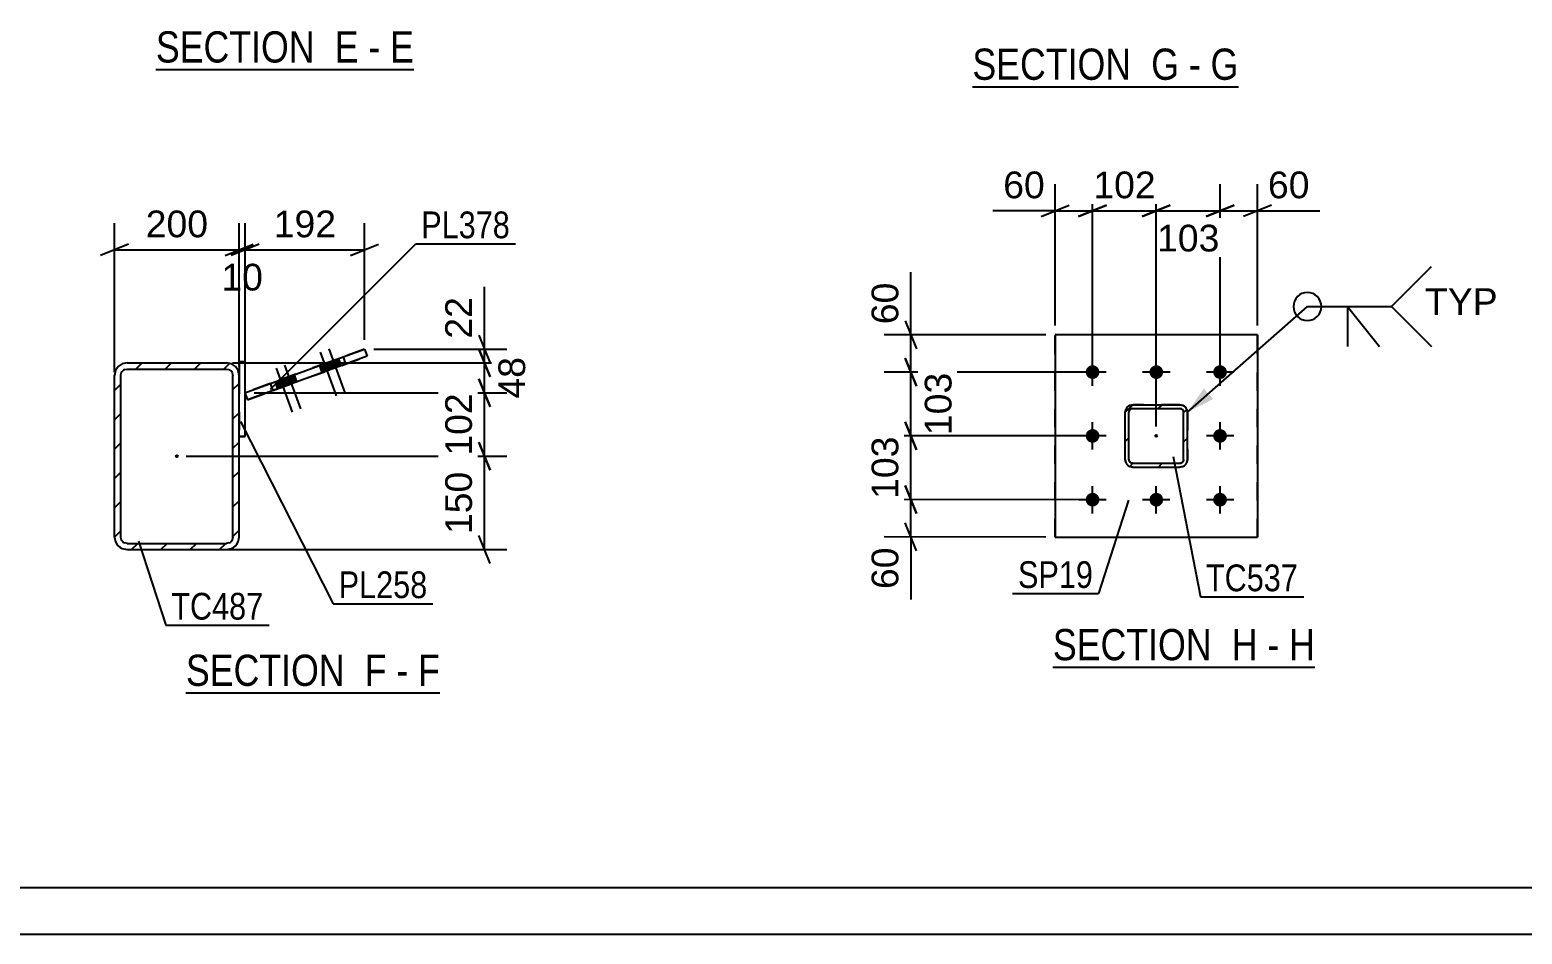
# Model space of a CAD drawing. Header units: millimetres. Extents: x 0 to 841, y 0 to 594.
# Drawn here: x 240.4 to 400.3, y 0 to 96.9 of the extents above; entities that cross this region are included whole.
import ezdxf

# ---------------------------------------------------------------- set-up
doc = ezdxf.new("R2010")
doc.units = ezdxf.units.MM
doc.linetypes.add('DXK_LINE_DOT2', pattern=[3.9198, 1.9599, -1.9599])
doc.linetypes.add('DXK_LINE_DOT3', pattern=[5.9187, 2.979, -0.9799, 0.9799, -0.9799])
doc.styles.add('Arial', font='ARIAL.TTF', dxfattribs={"height": 0.2})
doc.styles.add('Arial Narrow', font='ARIALN.TTF', dxfattribs={"height": 0.2})

# ---------------------------------------------------------------- blocks, each defined once
blk = doc.blocks.new('Unknown-284933679-18 - 10075')
at = {"color": 6, "linetype": 'Continuous'}
blk.add_line((341.43, 90.76), (369.94, 90.76), dxfattribs=at)
at = {"color": 0, "linetype": 'Continuous'}
for points in [[(359.54, 91.51), (359.54, 95.01), (341.43, 95.01), (341.43, 91.51)], [(363.58, 91.51), (363.58, 95.01), (360.59, 95.01), (360.59, 91.51)], [(365.9, 91.51), (365.9, 95.01), (364.63, 95.01), (364.63, 91.51)], [(369.94, 91.51), (369.94, 95.01), (366.95, 95.01), (366.95, 91.51)]]:
    blk.add_wipeout(points, dxfattribs=at)
at = {"color": 7, "linetype": 'Continuous', "style": 'Arial Narrow'}
for s, p in [('SECTION ', (341.43, 91.51)), ('G', (360.59, 91.51)), ('G', (366.95, 91.51)), ('-', (364.63, 91.51))]:
    blk.add_text(s, height=3.34, dxfattribs=at).set_placement(p)
blk = doc.blocks.new('Unknown-284933679-1134')
at = {"color": 5, "linetype": 'Continuous'}
for p, q in [((5, 5), (836, 5)), ((0, 0), (841, 0))]:
    blk.add_line(p, q, dxfattribs=at)
blk = doc.blocks.new('Unknown-284933679-15 - 8923')
at = {"color": 6, "linetype": 'Continuous'}
blk.add_line((253.93, 92.61), (281.58, 92.61), dxfattribs=at)
at = {"color": 0, "linetype": 'Continuous'}
for points in [[(272.04, 93.36), (272.04, 96.86), (253.93, 96.86), (253.93, 93.36)], [(275.65, 93.36), (275.65, 96.86), (273.09, 96.86), (273.09, 93.36)], [(277.97, 93.36), (277.97, 96.86), (276.7, 96.86), (276.7, 93.36)], [(281.58, 93.36), (281.58, 96.86), (279.02, 96.86), (279.02, 93.36)]]:
    blk.add_wipeout(points, dxfattribs=at)
at = {"color": 7, "linetype": 'Continuous', "style": 'Arial Narrow'}
for s, p in [('SECTION ', (253.93, 93.36)), ('E', (273.09, 93.36)), ('E', (279.02, 93.36)), ('-', (276.7, 93.36))]:
    blk.add_text(s, height=3.34, dxfattribs=at).set_placement(p)
blk = doc.blocks.new('Unknown-284933679-16 - 9052')
at = {"color": 6, "linetype": 'Continuous'}
blk.add_line((257.15, 25.84), (284.36, 25.84), dxfattribs=at)
at = {"color": 0, "linetype": 'Continuous'}
for points in [[(275.26, 26.59), (275.26, 30.09), (257.15, 30.09), (257.15, 26.59)], [(278.65, 26.59), (278.65, 30.09), (276.31, 30.09), (276.31, 26.59)], [(280.97, 26.59), (280.97, 30.09), (279.7, 30.09), (279.7, 26.59)], [(284.36, 26.59), (284.36, 30.09), (282.02, 30.09), (282.02, 26.59)]]:
    blk.add_wipeout(points, dxfattribs=at)
at = {"color": 7, "linetype": 'Continuous', "style": 'Arial Narrow'}
for s, p in [('SECTION ', (257.15, 26.59)), ('F', (276.31, 26.59)), ('F', (282.02, 26.59)), ('-', (279.7, 26.59))]:
    blk.add_text(s, height=3.34, dxfattribs=at).set_placement(p)
blk = doc.blocks.new('Unknown-284933679-19 - 10232')
at = {"color": 6, "linetype": 'Continuous'}
blk.add_line((350.06, 28.59), (378.13, 28.59), dxfattribs=at)
at = {"color": 0, "linetype": 'Continuous'}
for points in [[(368.17, 29.34), (368.17, 32.84), (350.06, 32.84), (350.06, 29.34)], [(371.99, 29.34), (371.99, 32.84), (369.22, 32.84), (369.22, 29.34)], [(374.31, 29.34), (374.31, 32.84), (373.04, 32.84), (373.04, 29.34)], [(378.13, 29.34), (378.13, 32.84), (375.36, 32.84), (375.36, 29.34)]]:
    blk.add_wipeout(points, dxfattribs=at)
at = {"color": 7, "linetype": 'Continuous', "style": 'Arial Narrow'}
for s, p in [('SECTION ', (350.06, 29.34)), ('H', (369.22, 29.34)), ('H', (375.36, 29.34)), ('-', (373.04, 29.34))]:
    blk.add_text(s, height=3.34, dxfattribs=at).set_placement(p)
blk = doc.blocks.new('Part-284933679-9076 - 9052')
at = {"linetype": 'Continuous'}
h = blk.add_hatch(dxfattribs=at)
h.set_pattern_fill('', scale=0.7, style=0, pattern_type=0)
h.set_pattern_definition([(45, (249.5075, 42.519), (-1.57154, 1.57154), [])])
h.paths.add_polyline_path([(249.51, 59.85), (249.51, 42.52), (249.61, 42.01), (249.9, 41.58), (250.33, 41.29), (250.84, 41.19), (261.51, 41.19), (262.02, 41.29), (262.45, 41.58), (262.74, 42.01), (262.84, 42.52), (262.84, 59.85), (262.74, 60.36), (262.45, 60.8), (262.02, 61.08), (261.51, 61.19), (250.84, 61.19), (250.33, 61.08), (249.9, 60.8), (249.61, 60.36)])
h.paths.add_polyline_path([(250.37, 60.32), (250.59, 60.47), (250.84, 60.52), (261.51, 60.52), (261.76, 60.47), (261.98, 60.32), (262.12, 60.11), (262.17, 59.85), (262.17, 42.52), (262.12, 42.26), (261.98, 42.05), (261.76, 41.9), (261.51, 41.85), (250.84, 41.85), (250.59, 41.9), (250.37, 42.05), (250.22, 42.26), (250.17, 42.52), (250.17, 59.85), (250.22, 60.11)])
blk.add_hatch(color=246, dxfattribs=at).paths.add_polyline_path([(256.17, 51.09, -1), (256.17, 51.29, -1)])
at = {"color": 2, "linetype": 'Continuous'}
for p, q in [((250.84, 61.19), (250.33, 61.08)), ((250.84, 61.19), (250.84, 61.19)), ((250.84, 61.19), (261.51, 61.19)), ((261.51, 61.19), (261.51, 61.19)), ((262.02, 61.08), (261.51, 61.19)), ((249.61, 60.36), (249.51, 59.85)), ((249.51, 59.85), (249.51, 59.85)), ((249.51, 42.52), (249.51, 59.85)), ((250.17, 59.85), (250.22, 60.11)), ((250.17, 59.85), (250.17, 59.85)), ((250.17, 42.52), (250.17, 59.85)), ((250.59, 60.47), (250.84, 60.52)), ((250.84, 60.52), (250.84, 60.52)), ((250.84, 60.52), (261.51, 60.52)), ((261.51, 60.52), (261.51, 60.52)), ((261.51, 60.52), (261.76, 60.47)), ((262.12, 60.11), (262.17, 59.85)), ((262.17, 59.85), (262.17, 59.85)), ((262.17, 42.52), (262.17, 59.85)), ((262.84, 59.85), (262.74, 60.36)), ((262.84, 59.85), (262.84, 59.85)), ((262.84, 42.52), (262.84, 59.85)), ((249.51, 42.52), (249.51, 42.52)), ((249.51, 42.52), (249.61, 42.01)), ((250.17, 42.52), (250.17, 42.52)), ((250.22, 42.26), (250.17, 42.52)), ((250.84, 41.85), (250.59, 41.9)), ((250.84, 41.85), (250.84, 41.85)), ((250.84, 41.85), (261.51, 41.85)), ((261.76, 41.9), (261.51, 41.85)), ((261.51, 41.85), (261.51, 41.85)), ((262.17, 42.52), (262.12, 42.26)), ((262.17, 42.52), (262.17, 42.52)), ((262.74, 42.01), (262.84, 42.52)), ((262.84, 42.52), (262.84, 42.52)), ((250.33, 41.29), (250.84, 41.19)), ((250.84, 41.19), (250.84, 41.19)), ((250.84, 41.19), (261.51, 41.19)), ((261.51, 41.19), (262.02, 41.29)), ((261.51, 41.19), (261.51, 41.19))]:
    blk.add_line(p, q, dxfattribs=at)
at = {"color": 7, "linetype": 'DXK_LINE_DOT3'}
blk.add_line((256.17, 51.19), (256.17, 51.19), dxfattribs=at)
at = {"color": 246, "linetype": 'DXK_LINE_DOT2'}
blk.add_line((256.17, 51.19), (256.17, 51.19), dxfattribs=at)
at = {"color": 246, "linetype": 'Continuous'}
blk.add_circle((256.17, 51.19), 0.1, dxfattribs=at)
at = {"color": 2, "linetype": 'Continuous'}
for centre, radius, start, end in [((250.84, 59.85), 1.33, 112.5, 157.5), ((261.51, 59.85), 1.33, 22.5, 67.5), ((250.84, 59.85), 0.667, 112.5, 157.5), ((261.51, 59.85), 0.667, 22.5, 67.5), ((250.84, 42.52), 1.33, 202.5, 247.5), ((250.84, 42.52), 0.667, 202.5, 247.5), ((261.51, 42.52), 0.667, 292.5, 337.5), ((261.51, 42.52), 1.33, 292.5, 337.5)]:
    blk.add_arc(centre, radius, start, end, dxfattribs=at)
blk = doc.blocks.new('Part-284933679-9116 - 9052')
at = {"color": 2, "linetype": 'Continuous'}
for p, q in [((262.84, 61.3), (262.84, 61.3)), ((262.84, 61.3), (262.84, 59.85)), ((263.51, 61.3), (262.84, 61.3)), ((263.51, 61.3), (263.51, 61.3)), ((263.51, 53.3), (263.51, 61.3)), ((263.51, 53.3), (262.84, 53.3)), ((263.51, 53.3), (263.51, 53.3))]:
    blk.add_line(p, q, dxfattribs=at)
at = {"color": 7, "linetype": 'DXK_LINE_DOT2'}
for p, q in [((262.84, 61.3), (263.51, 61.3)), ((262.84, 59.85), (262.84, 53.3)), ((262.84, 53.3), (263.51, 53.3))]:
    blk.add_line(p, q, dxfattribs=at)
blk = doc.blocks.new('Part-284933679-9126 - 9052')
at = {"color": 7, "linetype": 'DXK_LINE_DOT2'}
for p, q in [((276.28, 62.65), (266.19, 58.98)), ((266.47, 58.23), (276.56, 61.9)), ((266.19, 58.98), (263.47, 57.99)), ((263.47, 57.99), (263.75, 57.24)), ((263.75, 57.24), (266.47, 58.23)), ((266.19, 58.98), (266.47, 58.23))]:
    blk.add_line(p, q, dxfattribs=at)
at = {"color": 2, "linetype": 'Continuous'}
for p, q in [((273.98, 61.82), (276.28, 62.65)), ((276.28, 62.65), (276.56, 61.9)), ((263.47, 57.99), (273.98, 61.82)), ((274.25, 61.06), (263.75, 57.24)), ((273.98, 61.82), (274.25, 61.06)), ((276.56, 61.9), (274.25, 61.06)), ((263.47, 57.99), (263.47, 57.99)), ((263.47, 57.99), (263.75, 57.24)), ((263.75, 57.24), (263.75, 57.24))]:
    blk.add_line(p, q, dxfattribs=at)
blk = doc.blocks.new('Bolt-284933679-9139 - 9052')
at = {"linetype": 'Continuous'}
for points in [[(271.72, 60.14), (272.85, 60.55), (272.57, 61.3), (271.45, 60.89)], [(272.62, 60.47), (273.75, 60.88), (273.48, 61.63), (272.35, 61.22)], [(266.97, 58.41), (268.1, 58.82), (267.83, 59.58), (266.7, 59.16)], [(267.87, 58.74), (269, 59.15), (268.73, 59.9), (267.6, 59.49)]]:
    blk.add_hatch(color=1, dxfattribs=at).paths.add_polyline_path(points)
at = {"color": 1, "linetype": 'Continuous'}
for p, q in [((272.46, 62.68), (274.17, 57.98)), ((267.71, 60.95), (269.42, 56.25)), ((271.45, 60.89), (271.72, 60.14)), ((271.55, 62.35), (273.26, 57.65)), ((272.35, 61.22), (272.62, 60.47)), ((272.57, 61.3), (272.85, 60.55)), ((273.48, 61.63), (273.75, 60.88)), ((266.81, 60.62), (268.52, 55.92)), ((267.6, 59.49), (267.87, 58.74)), ((267.83, 59.58), (268.1, 58.82)), ((268.73, 59.9), (269, 59.15)), ((266.7, 59.16), (266.97, 58.41))]:
    blk.add_line(p, q, dxfattribs=at)
blk = doc.blocks.new('Part-284933679-10248 - 10232')
at = {"linetype": 'Continuous'}
h = blk.add_hatch(dxfattribs=at)
h.set_pattern_fill('', scale=0.7, style=0, pattern_type=0)
h.set_pattern_definition([(45, (358.6053, 56.6995), (-1.57154, 1.57154), [])])
h.paths.add_polyline_path([(363.67, 56.7), (358.61, 56.7), (358.3, 56.64), (358.04, 56.47), (357.87, 56.21), (357.81, 55.9), (357.8, 50.83), (357.87, 50.53), (358.04, 50.27), (358.3, 50.09), (358.6, 50.03), (363.67, 50.03), (363.98, 50.09), (364.24, 50.27), (364.41, 50.53), (364.47, 50.83), (364.47, 55.9), (364.41, 56.2), (364.24, 56.46), (363.98, 56.64)])
h.paths.add_polyline_path([(364.04, 56.05), (364.07, 55.9), (364.07, 50.83), (364.04, 50.68), (363.95, 50.55), (363.82, 50.46), (363.67, 50.43), (358.6, 50.43), (358.45, 50.46), (358.32, 50.55), (358.23, 50.68), (358.2, 50.83), (358.21, 55.9), (358.24, 56.05), (358.32, 56.18), (358.45, 56.27), (358.61, 56.3), (363.67, 56.3), (363.82, 56.27), (363.95, 56.18)])
blk.add_hatch(color=246, dxfattribs=at).paths.add_polyline_path([(361.14, 53.27, -1), (361.14, 53.47, -1)])
at = {"color": 7, "linetype": 'DXK_LINE_DOT2'}
for p, q in [((357.81, 55.9), (357.87, 56.21)), ((358.24, 56.05), (358.21, 55.9)), ((358.32, 56.18), (358.24, 56.05)), ((358.3, 56.64), (358.61, 56.7)), ((358.45, 56.27), (358.32, 56.18)), ((358.61, 56.3), (358.45, 56.27)), ((363.67, 56.7), (358.61, 56.7)), ((358.61, 56.3), (363.67, 56.3)), ((363.67, 56.7), (363.98, 56.64)), ((363.83, 56.27), (363.67, 56.3)), ((363.96, 56.18), (363.83, 56.27)), ((364.04, 56.05), (363.96, 56.18)), ((364.07, 55.9), (364.04, 56.05)), ((364.41, 56.2), (364.41, 56.2)), ((364.41, 56.2), (364.47, 55.9)), ((357.8, 50.83), (357.81, 55.9)), ((358.2, 50.83), (358.21, 55.9)), ((364.07, 50.83), (364.07, 55.9)), ((364.47, 55.9), (364.47, 50.83)), ((357.87, 50.53), (357.8, 50.83)), ((358.2, 50.83), (358.24, 50.68)), ((358.24, 50.68), (358.32, 50.55)), ((358.6, 50.03), (358.3, 50.09)), ((358.32, 50.55), (358.45, 50.46)), ((358.45, 50.46), (358.6, 50.43)), ((358.6, 50.43), (363.67, 50.43)), ((358.6, 50.03), (363.67, 50.03)), ((363.67, 50.43), (363.82, 50.46)), ((363.98, 50.09), (363.67, 50.03)), ((363.82, 50.46), (363.95, 50.55)), ((363.95, 50.55), (364.04, 50.68)), ((364.04, 50.68), (364.07, 50.83)), ((364.47, 50.83), (364.41, 50.53)), ((364.47, 50.83), (364.47, 50.83))]:
    blk.add_line(p, q, dxfattribs=at)
at = {"color": 2, "linetype": 'Continuous'}
for p, q in [((357.87, 56.21), (357.81, 55.9)), ((358.21, 55.9), (358.24, 56.05)), ((358.24, 56.05), (358.32, 56.18)), ((358.61, 56.7), (358.3, 56.64)), ((358.32, 56.18), (358.45, 56.27)), ((358.45, 56.27), (358.61, 56.3)), ((358.61, 56.7), (358.61, 56.7)), ((358.61, 56.7), (363.67, 56.7)), ((358.61, 56.3), (358.61, 56.3)), ((358.61, 56.3), (363.67, 56.3)), ((363.67, 56.7), (363.67, 56.7)), ((363.98, 56.64), (363.67, 56.7)), ((363.67, 56.3), (363.67, 56.3)), ((363.67, 56.3), (363.82, 56.27)), ((363.82, 56.27), (363.95, 56.18)), ((363.95, 56.18), (364.04, 56.05)), ((364.04, 56.05), (364.07, 55.9)), ((364.47, 55.9), (364.41, 56.2)), ((357.8, 50.83), (357.81, 55.9)), ((357.81, 55.9), (357.81, 55.9)), ((358.2, 50.83), (358.21, 55.9)), ((358.21, 55.9), (358.21, 55.9)), ((364.07, 55.9), (364.07, 55.9)), ((364.07, 50.83), (364.07, 55.9)), ((364.47, 55.9), (364.47, 55.9)), ((364.47, 50.83), (364.47, 55.9)), ((357.8, 50.83), (357.8, 50.83)), ((357.8, 50.83), (357.87, 50.53)), ((358.2, 50.83), (358.2, 50.83)), ((358.23, 50.68), (358.2, 50.83)), ((358.32, 50.55), (358.23, 50.68)), ((358.3, 50.09), (358.6, 50.03)), ((358.45, 50.46), (358.32, 50.55)), ((358.6, 50.43), (358.45, 50.46)), ((358.6, 50.43), (358.6, 50.43)), ((358.6, 50.43), (363.67, 50.43)), ((358.6, 50.03), (358.6, 50.03)), ((358.6, 50.03), (363.67, 50.03)), ((363.82, 50.46), (363.67, 50.43)), ((363.67, 50.43), (363.67, 50.43)), ((363.67, 50.03), (363.98, 50.09)), ((363.67, 50.03), (363.67, 50.03)), ((363.95, 50.55), (363.82, 50.46)), ((364.04, 50.68), (363.95, 50.55)), ((364.07, 50.83), (364.04, 50.68)), ((364.07, 50.83), (364.07, 50.83)), ((364.41, 50.53), (364.47, 50.83)), ((364.47, 50.83), (364.47, 50.83))]:
    blk.add_line(p, q, dxfattribs=at)
at = {"color": 7, "linetype": 'DXK_LINE_DOT3'}
blk.add_line((361.14, 53.37), (361.14, 53.37), dxfattribs=at)
at = {"color": 246, "linetype": 'DXK_LINE_DOT2'}
blk.add_line((361.14, 53.37), (361.14, 53.37), dxfattribs=at)
at = {"color": 246, "linetype": 'Continuous'}
blk.add_circle((361.14, 53.37), 0.1, dxfattribs=at)
at = {"color": 7, "linetype": 'DXK_LINE_DOT2'}
for centre, start, end in [((358.61, 55.9), 112.4901, 157.4901), ((363.67, 55.9), 22.4901, 67.4901), ((358.6, 50.83), 202.4901, 247.4901), ((363.67, 50.83), 292.4901, 337.4901)]:
    blk.add_arc(centre, 0.8, start, end, dxfattribs=at)
at = {"color": 2, "linetype": 'Continuous'}
for centre, start, end in [((358.61, 55.9), 112.4901, 157.4901), ((363.67, 55.9), 22.4901, 67.4901), ((358.6, 50.83), 202.4901, 247.4901), ((363.67, 50.83), 292.4901, 337.4901)]:
    blk.add_arc(centre, 0.8, start, end, dxfattribs=at)
blk = doc.blocks.new('Part-284933679-10250 - 10232')
at = {"color": 2, "linetype": 'Continuous'}
for p, q in [((350.31, 64.2), (350.3, 42.53)), ((371.97, 64.2), (350.31, 64.2)), ((371.97, 64.2), (371.97, 64.2)), ((371.97, 64.2), (371.97, 42.53)), ((350.3, 42.53), (371.97, 42.53)), ((371.97, 42.53), (371.97, 42.53))]:
    blk.add_line(p, q, dxfattribs=at)
at = {"color": 7, "linetype": 'DXK_LINE_DOT2'}
for p, q in [((350.3, 42.53), (350.31, 64.2)), ((371.97, 42.53), (371.97, 64.2)), ((371.97, 64.2), (371.97, 64.2)), ((371.97, 42.53), (371.97, 42.53))]:
    blk.add_line(p, q, dxfattribs=at)
blk = doc.blocks.new('Bolt-284933679-10308 - 10232')
at = {"linetype": 'Continuous'}
for points in [[(355.04, 60.2), (355.02, 60.05), (354.98, 59.9), (354.9, 59.77), (354.8, 59.66), (354.67, 59.57), (354.53, 59.5), (354.38, 59.47), (354.23, 59.47), (354.08, 59.5), (353.94, 59.57), (353.82, 59.66), (353.71, 59.77), (353.64, 59.9), (353.59, 60.05), (353.57, 60.2), (353.59, 60.35), (353.64, 60.5), (353.71, 60.63), (353.82, 60.75), (353.94, 60.84), (354.08, 60.9), (354.23, 60.93), (354.38, 60.93), (354.53, 60.9), (354.67, 60.84), (354.8, 60.75), (354.9, 60.63), (354.98, 60.5), (355.02, 60.35)], [(361.87, 60.2), (361.86, 60.05), (361.81, 59.9), (361.73, 59.77), (361.63, 59.65), (361.51, 59.56), (361.37, 59.5), (361.22, 59.47), (361.06, 59.47), (360.91, 59.5), (360.77, 59.56), (360.65, 59.65), (360.55, 59.77), (360.47, 59.9), (360.42, 60.05), (360.41, 60.2), (360.42, 60.35), (360.47, 60.5), (360.55, 60.63), (360.65, 60.74), (360.77, 60.83), (360.91, 60.9), (361.06, 60.93), (361.22, 60.93), (361.37, 60.9), (361.51, 60.83), (361.63, 60.74), (361.73, 60.63), (361.81, 60.5), (361.86, 60.35)], [(368.71, 60.2), (368.69, 60.05), (368.64, 59.9), (368.57, 59.77), (368.46, 59.65), (368.34, 59.56), (368.2, 59.5), (368.05, 59.47), (367.9, 59.47), (367.75, 59.5), (367.61, 59.56), (367.48, 59.65), (367.38, 59.77), (367.3, 59.9), (367.26, 60.05), (367.24, 60.2), (367.26, 60.35), (367.3, 60.5), (367.38, 60.63), (367.48, 60.74), (367.61, 60.83), (367.75, 60.9), (367.9, 60.93), (368.05, 60.93), (368.2, 60.9), (368.34, 60.83), (368.46, 60.74), (368.57, 60.63), (368.64, 60.5), (368.69, 60.35)], [(355.04, 53.37), (355.02, 53.21), (354.97, 53.07), (354.9, 52.94), (354.8, 52.82), (354.67, 52.73), (354.53, 52.67), (354.38, 52.64), (354.23, 52.64), (354.08, 52.67), (353.94, 52.73), (353.81, 52.82), (353.71, 52.94), (353.64, 53.07), (353.59, 53.21), (353.57, 53.37), (353.59, 53.52), (353.64, 53.67), (353.71, 53.8), (353.81, 53.91), (353.94, 54), (354.08, 54.06), (354.23, 54.1), (354.38, 54.1), (354.53, 54.06), (354.67, 54), (354.8, 53.91), (354.9, 53.8), (354.98, 53.67), (355.02, 53.52)], [(368.71, 53.36), (368.69, 53.21), (368.64, 53.07), (368.56, 52.93), (368.46, 52.82), (368.34, 52.73), (368.2, 52.67), (368.05, 52.64), (367.9, 52.64), (367.75, 52.67), (367.61, 52.73), (367.48, 52.82), (367.38, 52.93), (367.3, 53.07), (367.25, 53.21), (367.24, 53.36), (367.25, 53.52), (367.3, 53.66), (367.38, 53.8), (367.48, 53.91), (367.61, 54), (367.75, 54.06), (367.9, 54.09), (368.05, 54.09), (368.2, 54.06), (368.34, 54), (368.46, 53.91), (368.57, 53.8), (368.64, 53.66), (368.69, 53.52)], [(355.04, 46.53), (355.02, 46.38), (354.97, 46.24), (354.9, 46.1), (354.79, 45.99), (354.67, 45.9), (354.53, 45.84), (354.38, 45.8), (354.23, 45.8), (354.08, 45.84), (353.94, 45.9), (353.81, 45.99), (353.71, 46.1), (353.63, 46.24), (353.59, 46.38), (353.57, 46.53), (353.59, 46.69), (353.63, 46.83), (353.71, 46.96), (353.81, 47.08), (353.94, 47.17), (354.08, 47.23), (354.23, 47.26), (354.38, 47.26), (354.53, 47.23), (354.67, 47.17), (354.79, 47.08), (354.9, 46.96), (354.97, 46.83), (355.02, 46.69)], [(361.87, 46.53), (361.85, 46.38), (361.81, 46.23), (361.73, 46.1), (361.63, 45.99), (361.5, 45.9), (361.36, 45.83), (361.21, 45.8), (361.06, 45.8), (360.91, 45.83), (360.77, 45.9), (360.65, 45.99), (360.54, 46.1), (360.47, 46.23), (360.42, 46.38), (360.4, 46.53), (360.42, 46.69), (360.47, 46.83), (360.54, 46.96), (360.65, 47.08), (360.77, 47.17), (360.91, 47.23), (361.06, 47.26), (361.21, 47.26), (361.36, 47.23), (361.5, 47.17), (361.63, 47.08), (361.73, 46.96), (361.81, 46.83), (361.85, 46.68)], [(368.7, 46.53), (368.69, 46.38), (368.64, 46.23), (368.56, 46.1), (368.46, 45.99), (368.34, 45.9), (368.2, 45.83), (368.05, 45.8), (367.89, 45.8), (367.74, 45.83), (367.6, 45.9), (367.48, 45.99), (367.38, 46.1), (367.3, 46.23), (367.25, 46.38), (367.24, 46.53), (367.25, 46.68), (367.3, 46.83), (367.38, 46.96), (367.48, 47.08), (367.6, 47.17), (367.74, 47.23), (367.89, 47.26), (368.05, 47.26), (368.2, 47.23), (368.34, 47.17), (368.46, 47.08), (368.56, 46.96), (368.64, 46.83), (368.69, 46.68)]]:
    blk.add_hatch(color=1, dxfattribs=at).paths.add_polyline_path(points)
at = {"color": 1, "linetype": 'Continuous'}
for p, q in [((354.31, 58.73), (354.31, 61.67)), ((361.14, 58.73), (361.14, 61.67)), ((367.97, 58.73), (367.97, 61.66)), ((355.77, 60.2), (352.84, 60.2)), ((362.61, 60.2), (359.67, 60.2)), ((369.44, 60.2), (366.51, 60.2)), ((354.3, 51.9), (354.31, 54.83)), ((367.97, 51.9), (367.97, 54.83)), ((355.77, 53.37), (352.84, 53.37)), ((369.44, 53.36), (366.51, 53.36)), ((354.3, 45.07), (354.3, 48)), ((361.14, 45.07), (361.14, 48)), ((367.97, 45.06), (367.97, 48)), ((355.77, 46.53), (352.84, 46.53)), ((362.6, 46.53), (359.67, 46.53)), ((369.44, 46.53), (366.5, 46.53))]:
    blk.add_line(p, q, dxfattribs=at)
blk = doc.blocks.new('StraightDimension-284933679-11230 - 9052')
at = {"color": 7, "linetype": 'Continuous'}
for p, q in [((257.17, 51.19), (291.55, 51.19)), ((288.55, 52.69), (289.75, 49.69)), ((289.15, 41.19), (289.15, 51.19)), ((289.75, 39.69), (288.55, 42.69)), ((261.29, 41.19), (291.55, 41.19))]:
    blk.add_line(p, q, dxfattribs=at)
at = {"color": 0}
blk.add_wipeout([(288.4, 50.12), (284.2, 50.12), (284.2, 42.25), (288.4, 42.25)], dxfattribs=at)
at = {"color": 3, "style": 'Arial'}
blk.add_text('150', height=2.865, rotation=90.0002, dxfattribs=at).set_placement((287.8, 42.85))
blk = doc.blocks.new('StraightDimension-284933679-11302 - 9052')
at = {"color": 7, "linetype": 'Continuous'}
for p, q in [((262.84, 60.85), (262.84, 75.69)), ((263.51, 59), (263.51, 75.69)), ((261.34, 72.69), (264.34, 73.89)), ((265.01, 73.89), (262.01, 72.69)), ((262.84, 73.29), (263.51, 73.29))]:
    blk.add_line(p, q, dxfattribs=at)
at = {"color": 0}
blk.add_wipeout([(266, 68.34), (266, 72.54), (260.35, 72.54), (260.35, 68.34)], dxfattribs=at)
at = {"color": 3, "style": 'Arial'}
blk.add_text('10', height=2.865, dxfattribs=at).set_placement((260.95, 68.94))
blk = doc.blocks.new('StraightDimension-284933679-11227 - 9052')
at = {"color": 7, "linetype": 'Continuous'}
for p, q in [((288.55, 64.15), (289.75, 61.15)), ((277.28, 62.65), (291.55, 62.65)), ((289.75, 59.69), (288.55, 62.69)), ((289.15, 61.19), (289.15, 62.65)), ((262.13, 61.19), (291.55, 61.19))]:
    blk.add_line(p, q, dxfattribs=at)
at = {"color": 0}
blk.add_wipeout([(288.4, 68.83), (284.2, 68.83), (284.2, 63.18), (288.4, 63.18)], dxfattribs=at)
at = {"color": 7, "linetype": 'Continuous'}
blk.add_line((289.15, 62.65), (289.15, 69.35), dxfattribs=at)
blk.add_line((289.15, 62.65), (289.15, 69.35), dxfattribs=at)
at = {"color": 3, "style": 'Arial'}
blk.add_text('22', height=2.865, rotation=90.0002, dxfattribs=at).set_placement((287.8, 63.78))
blk = doc.blocks.new('StraightDimension-284933679-11228 - 9052')
at = {"color": 7, "linetype": 'Continuous'}
for p, q in [((288.55, 62.69), (289.75, 59.69)), ((262.13, 61.19), (292, 61.19)), ((289.15, 57.99), (289.15, 61.19)), ((289.75, 56.49), (288.55, 59.49)), ((264.47, 57.99), (292, 57.99))]:
    blk.add_line(p, q, dxfattribs=at)
at = {"color": 0}
blk.add_wipeout([(294.1, 62.41), (289.9, 62.41), (289.9, 56.76), (294.1, 56.76)], dxfattribs=at)
at = {"color": 3, "style": 'Arial'}
blk.add_text('48', height=2.865, rotation=90.0002, dxfattribs=at).set_placement((293.5, 57.36))
blk = doc.blocks.new('StraightDimension-284933679-11229 - 9052')
at = {"color": 7, "linetype": 'Continuous'}
for p, q in [((288.55, 59.49), (289.75, 56.49)), ((264.47, 57.99), (291.55, 57.99)), ((289.15, 51.19), (289.15, 57.99)), ((257.17, 51.19), (291.55, 51.19)), ((289.75, 49.69), (288.55, 52.69))]:
    blk.add_line(p, q, dxfattribs=at)
at = {"color": 0}
blk.add_wipeout([(288.4, 58.52), (284.2, 58.52), (284.2, 50.65), (288.4, 50.65)], dxfattribs=at)
at = {"color": 3, "style": 'Arial'}
blk.add_text('102', height=2.865, rotation=90.0002, dxfattribs=at).set_placement((287.8, 51.25))
blk = doc.blocks.new('StraightDimension-284933679-11301 - 9052')
at = {"color": 7, "linetype": 'Continuous'}
for p, q in [((263.51, 59), (263.51, 76.14)), ((276.28, 63.65), (276.28, 76.14)), ((265.01, 73.89), (262.01, 72.69)), ((274.78, 72.69), (277.78, 73.89)), ((263.51, 73.29), (276.28, 73.29))]:
    blk.add_line(p, q, dxfattribs=at)
at = {"color": 0}
blk.add_wipeout([(273.83, 74.04), (273.83, 78.24), (265.96, 78.24), (265.96, 74.04)], dxfattribs=at)
at = {"color": 3, "style": 'Arial'}
blk.add_text('192', height=2.865, dxfattribs=at).set_placement((266.56, 74.64))
blk = doc.blocks.new('StraightDimension-284933679-11303 - 9052')
at = {"color": 7, "linetype": 'Continuous'}
for p, q in [((249.51, 60.2), (249.51, 76.14)), ((262.84, 60.85), (262.84, 76.14)), ((251.01, 73.89), (248.01, 72.69)), ((261.34, 72.69), (264.34, 73.89)), ((249.51, 73.29), (262.84, 73.29))]:
    blk.add_line(p, q, dxfattribs=at)
at = {"color": 0}
blk.add_wipeout([(260.11, 74.04), (260.11, 78.24), (252.24, 78.24), (252.24, 74.04)], dxfattribs=at)
at = {"color": 3, "style": 'Arial'}
blk.add_text('200', height=2.865, dxfattribs=at).set_placement((252.84, 74.64))
blk = doc.blocks.new('StraightDimension-284933679-20530 - 10232')
at = {"color": 7, "linetype": 'Continuous'}
for p, q in [((334.24, 48.04), (335.44, 45.04)), ((353.3, 46.53), (331.99, 46.54)), ((334.84, 42.54), (334.84, 46.54)), ((335.44, 41.04), (334.24, 44.04)), ((349.3, 42.53), (331.99, 42.54))]:
    blk.add_line(p, q, dxfattribs=at)
at = {"color": 0}
blk.add_wipeout([(334.09, 42.01), (329.89, 42.01), (329.89, 36.37), (334.09, 36.36)], dxfattribs=at)
at = {"color": 7, "linetype": 'Continuous'}
blk.add_line((334.84, 42.54), (334.84, 35.84), dxfattribs=at)
blk.add_line((334.84, 42.54), (334.84, 35.84), dxfattribs=at)
at = {"color": 3, "style": 'Arial'}
blk.add_text('60', height=2.865, rotation=89.9888, dxfattribs=at).set_placement((333.49, 36.96))
blk = doc.blocks.new('StraightDimension-284933679-11414 - 10232')
at = {"color": 7, "linetype": 'Continuous'}
for p, q in [((350.31, 65.2), (350.31, 80.32)), ((354.31, 61.2), (354.31, 80.32)), ((348.81, 76.87), (351.81, 78.07)), ((350.31, 77.47), (354.31, 77.47)), ((355.81, 78.07), (352.81, 76.87))]:
    blk.add_line(p, q, dxfattribs=at)
at = {"color": 0}
blk.add_wipeout([(349.78, 78.22), (349.78, 82.42), (344.13, 82.42), (344.13, 78.22)], dxfattribs=at)
at = {"color": 7, "linetype": 'Continuous'}
blk.add_line((350.31, 77.47), (343.61, 77.47), dxfattribs=at)
blk.add_line((350.31, 77.47), (343.61, 77.47), dxfattribs=at)
at = {"color": 3, "style": 'Arial'}
blk.add_text('60', height=2.865, dxfattribs=at).set_placement((344.73, 78.82))
blk = doc.blocks.new('StraightDimension-284933679-20527 - 10232')
at = {"color": 7, "linetype": 'Continuous'}
for p, q in [((334.24, 65.7), (335.44, 62.7)), ((349.31, 64.2), (331.99, 64.2)), ((334.84, 60.2), (334.84, 64.2)), ((335.44, 58.7), (334.24, 61.7)), ((353.31, 60.2), (331.99, 60.2))]:
    blk.add_line(p, q, dxfattribs=at)
at = {"color": 0}
blk.add_wipeout([(334.09, 70.38), (329.89, 70.38), (329.89, 64.73), (334.09, 64.73)], dxfattribs=at)
at = {"color": 7, "linetype": 'Continuous'}
blk.add_line((334.84, 64.2), (334.84, 70.9), dxfattribs=at)
blk.add_line((334.84, 64.2), (334.84, 70.9), dxfattribs=at)
at = {"color": 3, "style": 'Arial'}
blk.add_text('60', height=2.865, rotation=89.9888, dxfattribs=at).set_placement((333.49, 65.33))
blk = doc.blocks.new('StraightDimension-284933679-11411 - 10232')
at = {"color": 7, "linetype": 'Continuous'}
for p, q in [((367.97, 61.2), (367.97, 80.32)), ((371.97, 65.2), (371.97, 80.32)), ((366.47, 76.87), (369.47, 78.07)), ((367.97, 77.47), (371.97, 77.47)), ((373.47, 78.07), (370.47, 76.87))]:
    blk.add_line(p, q, dxfattribs=at)
at = {"color": 0}
blk.add_wipeout([(378.15, 78.22), (378.15, 82.42), (372.5, 82.42), (372.5, 78.22)], dxfattribs=at)
at = {"color": 7, "linetype": 'Continuous'}
blk.add_line((371.97, 77.47), (378.67, 77.47), dxfattribs=at)
blk.add_line((371.97, 77.47), (378.67, 77.47), dxfattribs=at)
at = {"color": 3, "style": 'Arial'}
blk.add_text('60', height=2.865, dxfattribs=at).set_placement((373.1, 78.82))
blk = doc.blocks.new('StraightDimension-284933679-11412 - 10232')
at = {"color": 7, "linetype": 'Continuous'}
for p, q in [((361.14, 54.37), (361.14, 79.87)), ((367.97, 61.2), (367.97, 79.87)), ((359.64, 76.87), (362.64, 78.07)), ((361.14, 77.47), (367.97, 77.47)), ((369.47, 78.07), (366.47, 76.87))]:
    blk.add_line(p, q, dxfattribs=at)
at = {"color": 0}
blk.add_wipeout([(368.49, 72.52), (368.49, 76.72), (360.62, 76.72), (360.62, 72.52)], dxfattribs=at)
at = {"color": 3, "style": 'Arial'}
blk.add_text('103', height=2.865, dxfattribs=at).set_placement((361.22, 73.12))
blk = doc.blocks.new('StraightDimension-284933679-11413 - 10232')
at = {"color": 7, "linetype": 'Continuous'}
for p, q in [((354.31, 61.2), (354.31, 80.32)), ((361.14, 54.37), (361.14, 80.32)), ((352.81, 76.87), (355.81, 78.07)), ((354.31, 77.47), (361.14, 77.47)), ((362.64, 78.07), (359.64, 76.87))]:
    blk.add_line(p, q, dxfattribs=at)
at = {"color": 0}
blk.add_wipeout([(361.66, 78.22), (361.66, 82.42), (353.79, 82.42), (353.79, 78.22)], dxfattribs=at)
at = {"color": 3, "style": 'Arial'}
blk.add_text('102', height=2.865, dxfattribs=at).set_placement((354.39, 78.82))
blk = doc.blocks.new('StraightDimension-284933679-20528 - 10232')
at = {"color": 7, "linetype": 'Continuous'}
for p, q in [((334.24, 61.7), (335.44, 58.7)), ((353.31, 60.2), (332.44, 60.2)), ((334.84, 53.37), (334.84, 60.2)), ((335.44, 51.87), (334.24, 54.87)), ((353.31, 53.37), (332.44, 53.37))]:
    blk.add_line(p, q, dxfattribs=at)
at = {"color": 0}
blk.add_wipeout([(339.79, 60.72), (335.59, 60.72), (335.59, 52.85), (339.79, 52.85)], dxfattribs=at)
at = {"color": 3, "style": 'Arial'}
blk.add_text('103', height=2.865, rotation=89.9888, dxfattribs=at).set_placement((339.19, 53.45))
blk = doc.blocks.new('StraightDimension-284933679-20529 - 10232')
at = {"color": 7, "linetype": 'Continuous'}
for p, q in [((334.24, 54.87), (335.44, 51.87)), ((353.31, 53.37), (331.99, 53.37)), ((334.84, 46.54), (334.84, 53.37)), ((335.44, 45.04), (334.24, 48.04)), ((353.3, 46.53), (331.99, 46.54))]:
    blk.add_line(p, q, dxfattribs=at)
at = {"color": 0}
blk.add_wipeout([(334.09, 53.89), (329.89, 53.89), (329.89, 46.02), (334.09, 46.02)], dxfattribs=at)
at = {"color": 3, "style": 'Arial'}
blk.add_text('103', height=2.865, rotation=89.9888, dxfattribs=at).set_placement((333.49, 46.62))
blk = doc.blocks.new('Mark-284933679-11347 - 9052')
at = {"color": 0}
blk.add_wipeout([(265.45, 33.69), (265.45, 36.69), (255.58, 36.69), (255.58, 33.69)], dxfattribs=at)
blk.add_wipeout([(265.45, 33.69), (265.45, 36.69), (255.58, 36.69), (255.58, 33.69)], dxfattribs=at)
at = {"color": 30, "linetype": 'Continuous'}
for p, q in [((252.05, 42.1), (254.98, 33.09)), ((254.98, 33.09), (266.05, 33.09))]:
    blk.add_line(p, q, dxfattribs=at)
at = {"color": 3, "style": 'Arial Narrow'}
blk.add_text('TC487', height=2.863, dxfattribs=at).set_placement((255.58, 33.69))
blk = doc.blocks.new('Mark-284933679-11350 - 9052')
at = {"color": 0}
blk.add_wipeout([(283.02, 35.99), (283.02, 38.99), (273.52, 38.99), (273.52, 35.99)], dxfattribs=at)
blk.add_wipeout([(283.02, 35.99), (283.02, 38.99), (273.52, 38.99), (273.52, 35.99)], dxfattribs=at)
at = {"color": 30, "linetype": 'Continuous'}
for p, q in [((262.99, 54.92), (272.92, 35.39)), ((272.92, 35.39), (283.62, 35.39))]:
    blk.add_line(p, q, dxfattribs=at)
at = {"color": 3, "style": 'Arial Narrow'}
blk.add_text('PL258', height=2.863, dxfattribs=at).set_placement((273.52, 35.99))
blk = doc.blocks.new('Mark-284933679-11353 - 9052')
at = {"color": 0}
blk.add_wipeout([(291.87, 74.54), (291.87, 77.54), (282.37, 77.54), (282.37, 74.54)], dxfattribs=at)
blk.add_wipeout([(291.87, 74.54), (291.87, 77.54), (282.37, 77.54), (282.37, 74.54)], dxfattribs=at)
at = {"color": 30, "linetype": 'Continuous'}
for p, q in [((266.21, 58.38), (281.77, 73.94)), ((281.77, 73.94), (292.47, 73.94))]:
    blk.add_line(p, q, dxfattribs=at)
at = {"color": 3, "style": 'Arial Narrow'}
blk.add_text('PL378', height=2.863, dxfattribs=at).set_placement((282.37, 74.54))
blk = doc.blocks.new('Mark-284933679-14562 - 10232')
at = {"color": 0}
blk.add_wipeout([(376.33, 36.73), (376.33, 39.73), (366.46, 39.73), (366.46, 36.73)], dxfattribs=at)
blk.add_wipeout([(376.33, 36.73), (376.33, 39.73), (366.46, 39.73), (366.46, 36.73)], dxfattribs=at)
at = {"color": 30, "linetype": 'Continuous'}
for p, q in [((362.93, 51.15), (365.86, 36.13)), ((365.86, 36.13), (376.93, 36.13))]:
    blk.add_line(p, q, dxfattribs=at)
at = {"color": 3, "style": 'Arial Narrow'}
blk.add_text('TC537', height=2.863, dxfattribs=at).set_placement((366.46, 36.73))
blk = doc.blocks.new('Mark-284933679-14565 - 10232')
at = {"color": 0}
blk.add_wipeout([(354.36, 37.08), (354.36, 40.08), (346.32, 40.08), (346.32, 37.08)], dxfattribs=at)
blk.add_wipeout([(354.36, 37.08), (354.36, 40.08), (346.32, 40.08), (346.32, 37.08)], dxfattribs=at)
at = {"color": 30, "linetype": 'Continuous'}
for p in [(358.17, 46.48), (345.72, 36.48)]:
    blk.add_line(p, (354.96, 36.48), dxfattribs=at)
at = {"color": 3, "style": 'Arial Narrow'}
blk.add_text('SP19', height=2.863, dxfattribs=at).set_placement((346.32, 37.08))
blk = doc.blocks.new('WeldMark-284933679-11741 - 10232')
at = {"linetype": 'Continuous'}
blk.add_hatch(color=30, dxfattribs=at).paths.add_polyline_path([(367.22, 57.32), (364.47, 55.9), (366.23, 58.44)])
at = {"color": 30, "linetype": 'Continuous'}
for p, q in [((364.47, 55.9), (377.33, 67.22)), ((377.33, 67.22), (386.33, 67.22))]:
    blk.add_line(p, q, dxfattribs=at)
at = {"color": 3, "linetype": 'Continuous'}
for q in [(385.04, 62.94), (381.62, 62.94)]:
    blk.add_line((381.62, 67.22), q, dxfattribs=at)
for start, end in [(90, 270), (270, 90)]:
    blk.add_arc((377.33, 67.22), 1.5, start, end, dxfattribs=at)
at = {"color": 0, "linetype": 'Continuous'}
blk.add_wipeout([(397.7, 66.32), (397.7, 69.32), (389.93, 69.32), (389.93, 66.32)], dxfattribs=at)
blk.add_wipeout([(397.7, 66.32), (397.7, 69.32), (389.93, 69.32), (389.93, 66.32)], dxfattribs=at)
at = {"color": 3, "linetype": 'Continuous'}
for q in [(390.62, 71.51), (390.62, 62.94)]:
    blk.add_line((386.33, 67.22), q, dxfattribs=at)
at = {"color": 3, "linetype": 'Continuous', "style": 'Arial'}
blk.add_text('TYP', height=2.865, dxfattribs=at).set_placement((389.93, 66.32))

msp = doc.modelspace()

# ---------------------------------------------------------------- block references
for name in ['Unknown-284933679-18 - 10075', 'Part-284933679-10250 - 10232', 'Part-284933679-9126 - 9052', 'Bolt-284933679-9139 - 9052', 'Part-284933679-9076 - 9052', 'Part-284933679-9116 - 9052', 'Bolt-284933679-10308 - 10232', 'Part-284933679-10248 - 10232']:
    msp.add_blockref(name, (0, 0))

# ---------------------------------------------------------------- next in the draw order: block references
msp.add_blockref('Unknown-284933679-1134', (0, 0))

# ---------------------------------------------------------------- next in the draw order: block references
for name in ['Unknown-284933679-15 - 8923', 'StraightDimension-284933679-11414 - 10232', 'StraightDimension-284933679-11411 - 10232', 'StraightDimension-284933679-11302 - 9052', 'StraightDimension-284933679-11230 - 9052', 'Mark-284933679-14562 - 10232', 'StraightDimension-284933679-20530 - 10232', 'Unknown-284933679-19 - 10232', 'Unknown-284933679-16 - 9052']:
    msp.add_blockref(name, (0, 0))

# ---------------------------------------------------------------- next in the draw order: block references
for name in ['StraightDimension-284933679-11412 - 10232', 'StraightDimension-284933679-20527 - 10232', 'StraightDimension-284933679-11227 - 9052', 'Mark-284933679-11347 - 9052']:
    msp.add_blockref(name, (0, 0))

# ---------------------------------------------------------------- next in the draw order: block references
for name in ['StraightDimension-284933679-11413 - 10232', 'WeldMark-284933679-11741 - 10232', 'StraightDimension-284933679-11228 - 9052']:
    msp.add_blockref(name, (0, 0))

# ---------------------------------------------------------------- next in the draw order: block references
for name in ['StraightDimension-284933679-20528 - 10232', 'StraightDimension-284933679-11229 - 9052']:
    msp.add_blockref(name, (0, 0))

# ---------------------------------------------------------------- next in the draw order: block references
for name in ['StraightDimension-284933679-11301 - 9052', 'Mark-284933679-11350 - 9052', 'StraightDimension-284933679-20529 - 10232']:
    msp.add_blockref(name, (0, 0))

# ---------------------------------------------------------------- next in the draw order: block references
for name in ['StraightDimension-284933679-11303 - 9052', 'Mark-284933679-11353 - 9052', 'Mark-284933679-14565 - 10232']:
    msp.add_blockref(name, (0, 0))

doc.saveas('drawing.dxf')
